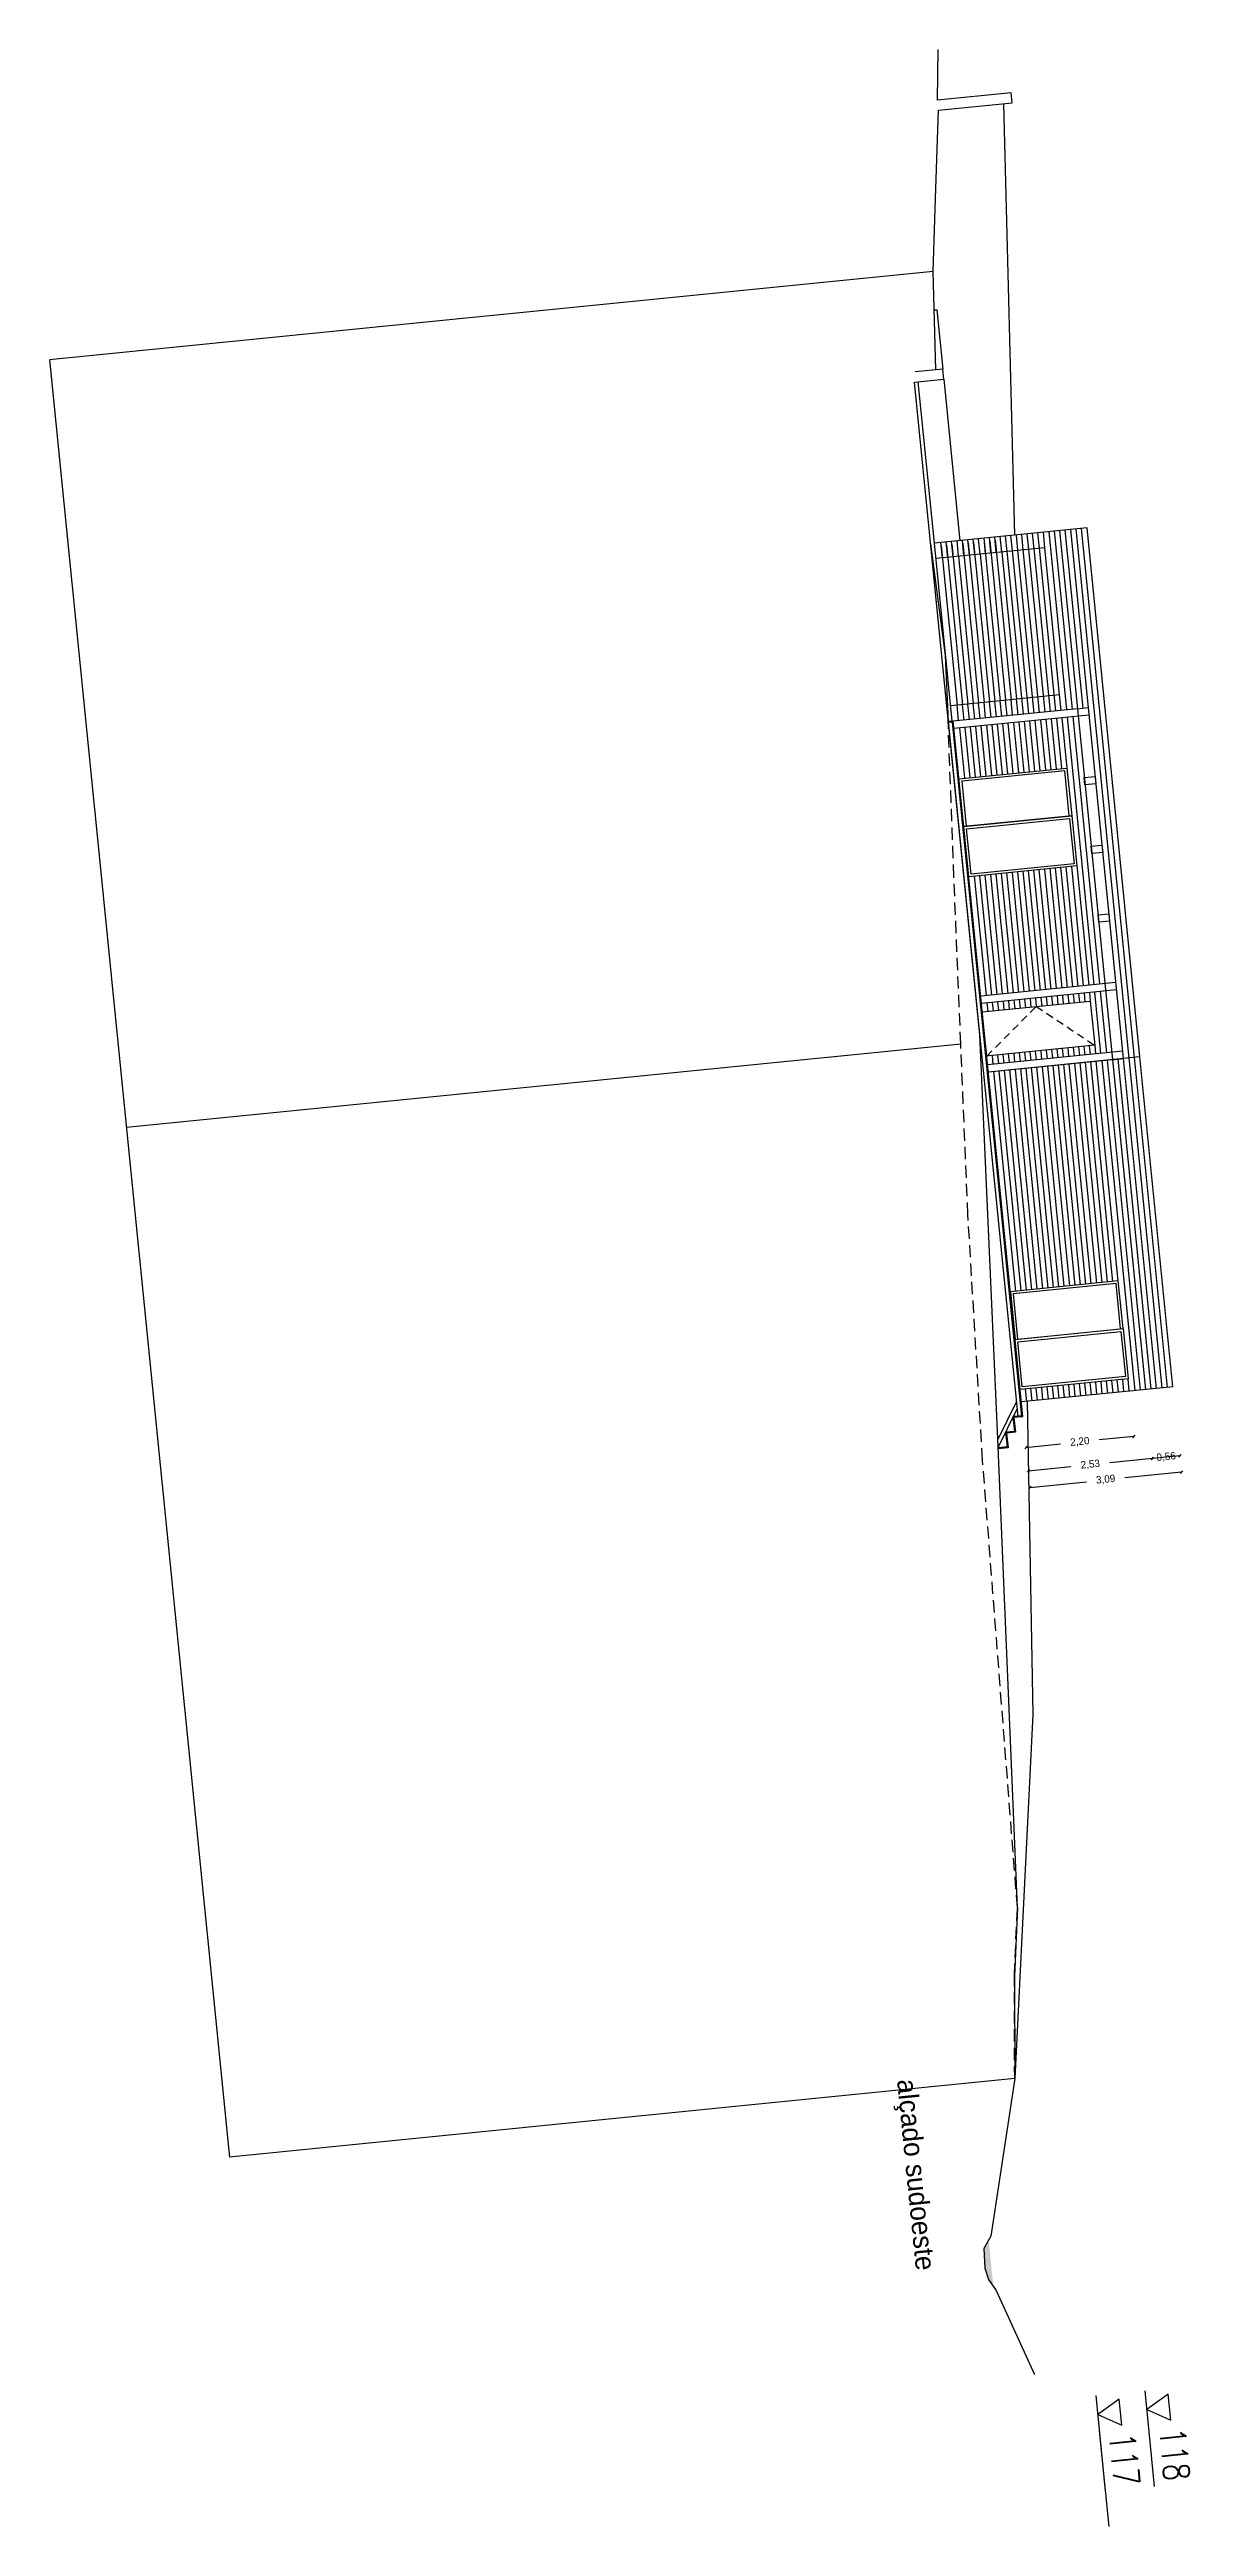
# Model space of a CAD drawing. Extents: x -85466713 to -87592, y -94413748 to -55832.
# Drawn here: x -196746.6 to -196723.5, y -55970.7 to -55920.5 of the extents above; entities that cross this region are included whole.
import ezdxf

# ---------------------------------------------------------------- set-up
doc = ezdxf.new("R2010")
doc.units = 0
doc.header["$MEASUREMENT"] = 0
doc.header["$PDMODE"] = 34
doc.header["$PDSIZE"] = 0.05
doc.linetypes.add('DASHED', pattern=[70, 50, -20])
doc.linetypes.add('HIDDEN', pattern=[0.375, 0.25, -0.125])
for name, color, linetype in [('0_PROP.aux', 6, 'Continuous'), ('0_PROP.aux.cotas', 30, 'Continuous'), ('0_pROP.aux.legenda', 7, 'Continuous'), ('0_PROP.corte', 10, 'Continuous'), ('0_PROP.vista1', 251, 'Continuous'), ('0_PROP.vista3', 254, 'Continuous'), ('0_PROP.vista4', 140, 'Continuous'), ('0_PROP_vista2', 252, 'Continuous'), ('0_PROPfinal', 4, 'Continuous'), ('0_Proposta', 6, 'Continuous')]:
    doc.layers.add(name, color=color, linetype=linetype)
doc.styles.add('coordinates', font='romans', dxfattribs={"width": 0.8})
doc.styles.add('creativespace', font='GOTHIC.TTF')
doc.dimstyles.new('creativespace', dxfattribs={"dimtxt": 0.15, "dimasz": 0.05, "dimexe": 0.05, "dimexo": 0.05, "dimgap": 0.2, "dimtad": 0, "dimtoh": 1, "dimzin": 1, "dimtxsty": 'creativespace', "dimblk": 'OBLIQUE', "dimcen": 0, "dimclrd": 251, "dimclre": 256, "dimclrt": 30, "dimazin": 3, "dimtfac": 1, "dimtmove": 0, "dimatfit": 3, "dimldrblk": 'OBLIQUE', "dimfxl": 1, "dimlwd": -1, "dimlwe": -1, "dimarcsym": 0})

# ---------------------------------------------------------------- blocks, each defined once
blk = doc.blocks.new('_Oblique')
at = {"color": 0, "linetype": 'ByBlock', "lineweight": -2}
blk.add_line((-0.5, -0.5), (0.5, 0.5), dxfattribs=at)
blk = doc.blocks.new('*D93')
at = {"layer": '0_PROP.aux.cotas', "color": 251, "transparency": 16777216}
for p, q in [((-87860.635, -65679.337), (-87861.408, -65680.192)), ((-87862.708, -65681.629), (-87861.935, -65680.774))]:
    blk.add_line(p, q, dxfattribs=at)
at = {"layer": 'DEFPOINTS', "color": 0, "transparency": 16777216}
for p in [(-87860.635, -65679.337), (-87862.708, -65681.629), (-87862.708, -65681.629)]:
    blk.add_point(p, dxfattribs=at)
at = {"layer": '0_PROP.aux.cotas', "color": 251, "transparency": 16777216, "xscale": 0.05, "yscale": 0.05, "zscale": 0.05}
for p, rotation in [((-87860.635, -65679.337), 47.85695784791795), ((-87862.708, -65681.629), 227.856957847918)]:
    blk.add_blockref('_Oblique', p, dxfattribs=dict(at, rotation=rotation))
at = {"layer": '0_PROP.aux.cotas', "color": 30, "transparency": 16777216, "insert": (-87861.672, -65680.483), "char_height": 0.15, "attachment_point": 5, "rotation": 47.857, "style": 'creativespace'}
blk.add_mtext('3,09', dxfattribs=at)
blk = doc.blocks.new('*D94')
at = {"layer": '0_PROP.aux.cotas', "color": 251, "transparency": 16777216}
blk.add_line((-87860.883, -65679.113), (-87861.259, -65679.528), dxfattribs=at)
at = {"layer": 'DEFPOINTS', "color": 0, "transparency": 16777216}
for p in [(-87860.883, -65679.113), (-87861.259, -65679.528), (-87861.259, -65679.528)]:
    blk.add_point(p, dxfattribs=at)
at = {"layer": '0_PROP.aux.cotas', "color": 251, "transparency": 16777216, "xscale": 0.05, "yscale": 0.05, "zscale": 0.05}
for p, rotation in [((-87860.883, -65679.113), 47.85695784791795), ((-87861.259, -65679.528), 227.856957847918)]:
    blk.add_blockref('_Oblique', p, dxfattribs=dict(at, rotation=rotation))
at = {"layer": '0_PROP.aux.cotas', "color": 30, "transparency": 16777216, "insert": (-87861.071, -65679.321), "char_height": 0.15, "attachment_point": 5, "rotation": 47.857, "style": 'creativespace'}
blk.add_mtext('0,56', dxfattribs=at)
blk = doc.blocks.new('*D95')
at = {"layer": '0_PROP.aux.cotas', "color": 251, "transparency": 16777216}
for p, q in [((-87861.259, -65679.528), (-87861.842, -65680.173)), ((-87862.956, -65681.404), (-87862.373, -65680.759))]:
    blk.add_line(p, q, dxfattribs=at)
at = {"layer": 'DEFPOINTS', "color": 0, "transparency": 16777216}
for p in [(-87861.259, -65679.528), (-87862.956, -65681.404), (-87862.956, -65681.404)]:
    blk.add_point(p, dxfattribs=at)
at = {"layer": '0_PROP.aux.cotas', "color": 251, "transparency": 16777216, "xscale": 0.05, "yscale": 0.05, "zscale": 0.05}
for p, rotation in [((-87861.259, -65679.528), 47.85695784791795), ((-87862.956, -65681.404), 227.856957847918)]:
    blk.add_blockref('_Oblique', p, dxfattribs=dict(at, rotation=rotation))
at = {"layer": '0_PROP.aux.cotas', "color": 30, "transparency": 16777216, "insert": (-87862.107, -65680.466), "char_height": 0.15, "attachment_point": 5, "rotation": 47.857, "style": 'creativespace'}
blk.add_mtext('2,53', dxfattribs=at)
blk = doc.blocks.new('*D96')
at = {"layer": '0_PROP.aux.cotas', "color": 251, "transparency": 16777216}
for p, q in [((-87861.836, -65679.45), (-87862.309, -65679.972)), ((-87863.313, -65681.082), (-87862.84, -65680.56))]:
    blk.add_line(p, q, dxfattribs=at)
at = {"layer": 'DEFPOINTS', "color": 0, "transparency": 16777216}
for p in [(-87861.836, -65679.45), (-87863.313, -65681.082), (-87863.313, -65681.082)]:
    blk.add_point(p, dxfattribs=at)
at = {"layer": '0_PROP.aux.cotas', "color": 251, "transparency": 16777216, "xscale": 0.05, "yscale": 0.05, "zscale": 0.05}
for p, rotation in [((-87861.836, -65679.45), 47.85695784791795), ((-87863.313, -65681.082), 227.856957847918)]:
    blk.add_blockref('_Oblique', p, dxfattribs=dict(at, rotation=rotation))
at = {"layer": '0_PROP.aux.cotas', "color": 30, "transparency": 16777216, "insert": (-87862.574, -65680.266), "char_height": 0.15, "attachment_point": 5, "rotation": 47.857, "style": 'creativespace'}
blk.add_mtext('2,20', dxfattribs=at)
blk = doc.blocks.new('20240619.EP_LA_V04s.muro')
at = {"layer": '0_PROP.corte', "linetype": 'Continuous'}
h = blk.add_hatch(color=5, dxfattribs=at)
h.dxf.hatch_style = 1
h.paths.add_polyline_path([(-87853.089, -65693.503), (-87853.045, -65693.695), (-87852.762, -65693.979), (-87852.551, -65694.101), (-87852.388, -65694.139)])
at = {"layer": '0_PROP.aux', "linetype": 'Continuous'}
for points in [[(-87880.707, -65664.666), (-87892.785, -65678.013)], [(-87869.778, -65675.905), (-87881.185, -65688.51)], [(-87892.785, -65678.013), (-87865.629, -65702.587)], [(-87854.893, -65690.724), (-87865.629, -65702.587)]]:
    blk.add_lwpolyline(points, dxfattribs=at)
at = {"layer": '0_PROP.aux', "linetype": 'DASHED', "ltscale": 0.003}
blk.add_lwpolyline([(-87869.224, -65675.732), (-87869.154, -65674.312), (-87867.748, -65674.101)], dxfattribs=at)
at = {"layer": '0_PROP.aux.cotas', "linetype": 'Continuous'}
for p, q in [((-87847.242, -65694.95), (-87848.686, -65693.643)), ((-87847.913, -65695.692), (-87849.357, -65694.384)), ((-87847.381, -65696.173), (-87848.826, -65694.865))]:
    blk.add_line(p, q, dxfattribs=at)
for points in [[(-87848.293, -65693.38), (-87848.404, -65693.899), (-87847.9, -65693.736), (-87848.293, -65693.38)], [(-87848.964, -65694.122), (-87849.075, -65694.64), (-87848.571, -65694.478), (-87848.964, -65694.122)]]:
    blk.add_lwpolyline(points, dxfattribs=at)
at = {"layer": '0_PROP.corte', "color": 240, "linetype": 'Continuous', "true_color": 0xed1f24}
blk.add_line((-87874.031, -65671.513), (-87879.477, -65666.584), dxfattribs=at)
for points in [[(-87882.816, -65662.169), (-87881.81, -65661.057), (-87881.961, -65660.92), (-87882.967, -65662.032), (-87882.967, -65662.032)], [(-87882.967, -65662.032), (-87883.651, -65661.262)], [(-87880.707, -65664.666), (-87881.659, -65663.536), (-87882.816, -65662.169)], [(-87879.477, -65666.584), (-87879.077, -65666.141), (-87879.231, -65666.003), (-87879.609, -65666.42)], [(-87869.617, -65675.506), (-87874.031, -65671.513)], [(-87857.181, -65688.114), (-87863.96, -65681.222), (-87869.617, -65675.506)], [(-87857.181, -65688.114), (-87856.292, -65689.188), (-87854.893, -65690.724)], [(-87854.893, -65690.724), (-87854.893, -65690.724), (-87853.109, -65693.417), (-87853.045, -65693.695), (-87852.762, -65693.979), (-87852.551, -65694.101), (-87852.286, -65694.162), (-87850.569, -65694.906)]]:
    blk.add_lwpolyline(points, dxfattribs=at)
at = {"layer": '0_PROP.corte', "color": 5, "linetype": 'HIDDEN'}
for points in [[(-87869.778, -65675.905), (-87872.158, -65673.482), (-87874.397, -65671.186), (-87874.433, -65671.149)], [(-87854.893, -65690.724), (-87856.292, -65689.188), (-87857.181, -65688.114), (-87863.786, -65681.867), (-87867.35, -65678.372), (-87869.778, -65675.905)]]:
    blk.add_lwpolyline(points, dxfattribs=at)
at = {"layer": '0_PROP.vista1', "linetype": 'Continuous'}
for p, q in [((-87866.909, -65673.66), (-87874.901, -65666.427)), ((-87872.697, -65669.622), (-87871.937, -65670.31)), ((-87868.581, -65673.199), (-87872.623, -65669.541)), ((-87872.549, -65669.459), (-87868.507, -65673.117)), ((-87873.14, -65670.112), (-87872.38, -65670.799)), ((-87873.066, -65670.03), (-87872.307, -65670.717)), ((-87872.992, -65669.948), (-87872.233, -65670.636)), ((-87872.918, -65669.867), (-87872.159, -65670.554)), ((-87872.845, -65669.785), (-87872.085, -65670.473)), ((-87872.771, -65669.704), (-87872.011, -65670.391)), ((-87873.657, -65670.683), (-87872.897, -65671.37)), ((-87873.583, -65670.601), (-87872.823, -65671.288)), ((-87873.509, -65670.519), (-87872.749, -65671.207)), ((-87873.435, -65670.438), (-87872.676, -65671.125)), ((-87873.361, -65670.356), (-87872.602, -65671.044)), ((-87873.288, -65670.275), (-87872.528, -65670.962)), ((-87873.214, -65670.193), (-87872.454, -65670.881)), ((-87874.099, -65671.172), (-87873.34, -65671.859)), ((-87874.026, -65671.09), (-87873.266, -65671.778)), ((-87873.952, -65671.009), (-87873.192, -65671.696)), ((-87873.878, -65670.927), (-87873.118, -65671.615)), ((-87873.804, -65670.846), (-87873.045, -65671.533)), ((-87873.73, -65670.764), (-87872.971, -65671.451)), ((-87870.458, -65671.649), (-87868.654, -65673.281)), ((-87870.901, -65672.138), (-87869.097, -65673.77)), ((-87870.827, -65672.056), (-87869.024, -65673.688)), ((-87870.753, -65671.975), (-87868.95, -65673.607)), ((-87870.679, -65671.893), (-87868.876, -65673.525)), ((-87870.605, -65671.812), (-87868.802, -65673.444)), ((-87870.532, -65671.73), (-87868.728, -65673.362)), ((-87871.343, -65672.627), (-87869.54, -65674.259)), ((-87871.27, -65672.546), (-87869.466, -65674.178)), ((-87871.196, -65672.464), (-87869.393, -65674.096)), ((-87871.122, -65672.383), (-87869.319, -65674.015)), ((-87871.048, -65672.301), (-87869.245, -65673.933)), ((-87870.974, -65672.22), (-87869.171, -65673.851)), ((-87871.86, -65673.198), (-87870.057, -65674.83)), ((-87871.786, -65673.117), (-87869.983, -65674.749)), ((-87871.713, -65673.035), (-87869.909, -65674.667)), ((-87871.639, -65672.954), (-87869.835, -65674.586)), ((-87871.565, -65672.872), (-87869.762, -65674.504)), ((-87871.491, -65672.79), (-87869.688, -65674.422)), ((-87871.417, -65672.709), (-87869.614, -65674.341)), ((-87868.838, -65673.707), (-87868.709, -65673.825)), ((-87868.765, -65673.626), (-87868.635, -65673.743)), ((-87868.691, -65673.544), (-87868.561, -65673.661)), ((-87868.617, -65673.463), (-87868.488, -65673.58)), ((-87868.543, -65673.381), (-87868.414, -65673.498)), ((-87867.543, -65674.138), (-87868.469, -65673.3)), ((-87868.396, -65673.218), (-87867.47, -65674.056)), ((-87869.281, -65674.197), (-87869.152, -65674.314)), ((-87869.208, -65674.115), (-87869.078, -65674.232)), ((-87869.134, -65674.034), (-87869.004, -65674.151)), ((-87869.06, -65673.952), (-87868.931, -65674.069)), ((-87868.986, -65673.871), (-87868.857, -65673.988)), ((-87868.912, -65673.789), (-87868.783, -65673.906)), ((-87867.822, -65674.182), (-87867.691, -65674.301)), ((-87867.748, -65674.101), (-87867.617, -65674.219)), ((-87869.724, -65674.686), (-87869.595, -65674.803)), ((-87869.65, -65674.605), (-87869.521, -65674.722)), ((-87869.577, -65674.523), (-87869.447, -65674.64)), ((-87869.503, -65674.441), (-87869.373, -65674.559)), ((-87869.429, -65674.36), (-87869.3, -65674.477)), ((-87869.355, -65674.278), (-87869.226, -65674.395)), ((-87868.265, -65674.672), (-87868.134, -65674.79)), ((-87868.191, -65674.59), (-87868.06, -65674.709)), ((-87868.117, -65674.508), (-87867.986, -65674.627)), ((-87868.044, -65674.427), (-87867.912, -65674.545)), ((-87867.97, -65674.345), (-87867.839, -65674.464)), ((-87867.896, -65674.264), (-87867.765, -65674.382)), ((-87869.946, -65674.931), (-87869.816, -65675.048)), ((-87869.872, -65674.849), (-87869.742, -65674.966)), ((-87869.798, -65674.768), (-87869.669, -65674.885)), ((-87868.708, -65675.161), (-87868.577, -65675.28)), ((-87868.634, -65675.079), (-87868.503, -65675.198)), ((-87868.56, -65674.998), (-87868.429, -65675.116)), ((-87868.486, -65674.916), (-87868.355, -65675.035)), ((-87868.413, -65674.835), (-87868.281, -65674.953)), ((-87868.339, -65674.753), (-87868.208, -65674.872)), ((-87869.151, -65675.65), (-87869.02, -65675.769)), ((-87869.077, -65675.569), (-87868.946, -65675.687)), ((-87869.003, -65675.487), (-87868.872, -65675.606)), ((-87868.929, -65675.406), (-87868.798, -65675.524)), ((-87868.855, -65675.324), (-87868.724, -65675.443)), ((-87868.782, -65675.242), (-87868.65, -65675.361)), ((-87863.79, -65680.676), (-87863.777, -65680.662)), ((-87863.898, -65680.795), (-87863.675, -65680.996))]:
    blk.add_line(p, q, dxfattribs=at)
for points in [[(-87871.216, -65670.962), (-87872.692, -65672.594), (-87873.414, -65671.941), (-87871.937, -65670.31), (-87871.216, -65670.962)], [(-87870.458, -65671.649), (-87871.934, -65673.28), (-87872.692, -65672.594), (-87871.216, -65670.962), (-87870.458, -65671.649)], [(-87870.458, -65671.649), (-87870.458, -65671.649)], [(-87869.892, -65675.128), (-87868.416, -65673.497), (-87867.748, -65674.101), (-87869.238, -65675.747)]]:
    blk.add_lwpolyline(points, dxfattribs=at)
for points in [[(-87871.25, -65670.999), (-87871.934, -65670.38), (-87873.343, -65671.937), (-87872.659, -65672.557)], [(-87871.213, -65671.033), (-87870.528, -65671.652), (-87871.937, -65673.209), (-87872.622, -65672.59)]]:
    blk.add_lwpolyline(points, close=True, dxfattribs=at)
at = {"layer": '0_PROP.vista3', "linetype": 'Continuous'}
blk.add_line((-87869.224, -65675.732), (-87869.892, -65675.128), dxfattribs=at)
at = {"layer": '0_PROP.vista4', "linetype": 'Continuous'}
for points in [[(-87881.926, -65661.185), (-87875.893, -65667.523)], [(-87880.166, -65665.23), (-87880.129, -65665.19), (-87879.231, -65666.003)], [(-87879.077, -65666.141), (-87876.639, -65668.348)], [(-87876.988, -65668.733), (-87879.426, -65666.527)], [(-87863.92, -65680.373), (-87859.575, -65685.004), (-87854.893, -65690.724)]]:
    blk.add_lwpolyline(points, dxfattribs=at)
at = {"layer": '0_PROP_vista2', "linetype": 'Continuous'}
for p, q in [((-87875.056, -65666.598), (-87867.063, -65673.83)), ((-87874.982, -65666.516), (-87866.989, -65673.749)), ((-87875.34, -65667.379), (-87875.572, -65667.169)), ((-87875.266, -65667.297), (-87875.498, -65667.087)), ((-87875.425, -65667.006), (-87875.332, -65667.089)), ((-87875.425, -65667.006), (-87872.734, -65669.44)), ((-87875.351, -65666.924), (-87872.661, -65669.358)), ((-87875.277, -65666.842), (-87872.587, -65669.277)), ((-87875.203, -65666.761), (-87872.513, -65669.195)), ((-87875.129, -65666.679), (-87872.439, -65669.114)), ((-87875.783, -65667.868), (-87876.015, -65667.658)), ((-87875.709, -65667.787), (-87875.941, -65667.577)), ((-87875.635, -65667.705), (-87875.868, -65667.495)), ((-87875.561, -65667.624), (-87875.794, -65667.413)), ((-87875.487, -65667.542), (-87875.72, -65667.332)), ((-87875.414, -65667.461), (-87875.646, -65667.25)), ((-87873.104, -65669.848), (-87875.561, -65667.624)), ((-87873.03, -65669.766), (-87875.487, -65667.542)), ((-87872.956, -65669.685), (-87875.414, -65667.461)), ((-87872.882, -65669.603), (-87875.34, -65667.379)), ((-87876.226, -65668.358), (-87876.458, -65668.147)), ((-87876.152, -65668.276), (-87876.384, -65668.066)), ((-87876.078, -65668.195), (-87876.31, -65667.984)), ((-87876.263, -65668.027), (-87873.854, -65670.208)), ((-87876.004, -65668.113), (-87876.237, -65667.903)), ((-87876.19, -65667.945), (-87873.78, -65670.126)), ((-87875.93, -65668.032), (-87876.163, -65667.821)), ((-87876.116, -65667.864), (-87873.706, -65670.044)), ((-87875.857, -65667.95), (-87876.089, -65667.74)), ((-87875.857, -65667.95), (-87873.632, -65669.963)), ((-87873.325, -65670.093), (-87875.783, -65667.868)), ((-87873.251, -65670.011), (-87875.709, -65667.787)), ((-87873.177, -65669.929), (-87875.635, -65667.705)), ((-87876.668, -65668.847), (-87876.901, -65668.637)), ((-87876.854, -65668.679), (-87874.444, -65670.86)), ((-87876.595, -65668.766), (-87876.827, -65668.555)), ((-87876.78, -65668.598), (-87874.37, -65670.779)), ((-87876.521, -65668.684), (-87876.753, -65668.474)), ((-87876.706, -65668.516), (-87874.296, -65670.697)), ((-87876.447, -65668.602), (-87876.679, -65668.392)), ((-87876.373, -65668.521), (-87876.606, -65668.311)), ((-87876.559, -65668.353), (-87874.149, -65670.534)), ((-87876.299, -65668.439), (-87876.532, -65668.229)), ((-87876.485, -65668.272), (-87874.075, -65670.452)), ((-87876.447, -65668.602), (-87874.223, -65670.615)), ((-87876.411, -65668.19), (-87874.001, -65670.371)), ((-87876.152, -65668.276), (-87873.927, -65670.289)), ((-87874.298, -65671.168), (-87876.988, -65668.733)), ((-87872.808, -65669.522), (-87873.042, -65669.31)), ((-87873.546, -65670.337), (-87873.78, -65670.126)), ((-87873.473, -65670.256), (-87873.706, -65670.044)), ((-87873.399, -65670.174), (-87873.632, -65669.963)), ((-87873.989, -65670.827), (-87874.223, -65670.615)), ((-87873.915, -65670.745), (-87874.149, -65670.534)), ((-87873.842, -65670.663), (-87874.075, -65670.452)), ((-87873.768, -65670.582), (-87874.001, -65670.371)), ((-87873.694, -65670.5), (-87873.927, -65670.289)), ((-87873.62, -65670.419), (-87873.854, -65670.208)), ((-87874.211, -65671.071), (-87874.444, -65670.86)), ((-87874.137, -65670.99), (-87874.37, -65670.779)), ((-87874.063, -65670.908), (-87874.296, -65670.697))]:
    blk.add_line(p, q, dxfattribs=at)
for points in [[(-87874.901, -65666.427), (-87876.988, -65668.733)], [(-87875.266, -65667.297), (-87876.756, -65668.944)], [(-87873.042, -65669.31), (-87875.266, -65667.297)], [(-87873.042, -65669.31), (-87874.531, -65670.956)]]:
    blk.add_lwpolyline(points, dxfattribs=at)
at = {"layer": '0_PROPfinal', "linetype": 'Continuous'}
for p, q in [((-87872.586, -65669.278), (-87872.44, -65669.113)), ((-87872.44, -65669.113), (-87867.137, -65673.912)), ((-87863.777, -65680.662), (-87874.284, -65671.153)), ((-87863.79, -65680.676), (-87874.283, -65671.181)), ((-87863.856, -65680.719), (-87874.349, -65671.224)), ((-87866.915, -65673.667), (-87861.933, -65678.177)), ((-87867.358, -65674.157), (-87862.376, -65678.666)), ((-87867.285, -65674.075), (-87862.302, -65678.584)), ((-87867.284, -65674.076), (-87867.138, -65673.911)), ((-87867.211, -65673.994), (-87862.228, -65678.503)), ((-87867.137, -65673.912), (-87862.154, -65678.421)), ((-87867.063, -65673.83), (-87862.08, -65678.34)), ((-87866.989, -65673.749), (-87862.006, -65678.258)), ((-87866.989, -65673.749), (-87862.006, -65678.258)), ((-87864.483, -65677.648), (-87867.801, -65674.646)), ((-87864.41, -65677.567), (-87867.727, -65674.565)), ((-87864.336, -65677.485), (-87867.654, -65674.483)), ((-87864.262, -65677.404), (-87867.58, -65674.401)), ((-87864.188, -65677.322), (-87867.506, -65674.32)), ((-87867.432, -65674.238), (-87862.449, -65678.747)), ((-87867.432, -65674.238), (-87862.449, -65678.747)), ((-87864.926, -65678.138), (-87868.244, -65675.135)), ((-87864.852, -65678.056), (-87868.17, -65675.054)), ((-87864.779, -65677.975), (-87868.096, -65674.972)), ((-87864.705, -65677.893), (-87868.023, -65674.891)), ((-87864.631, -65677.812), (-87867.949, -65674.809)), ((-87864.557, -65677.73), (-87867.875, -65674.728)), ((-87865.443, -65678.709), (-87868.761, -65675.706)), ((-87865.369, -65678.627), (-87868.687, -65675.625)), ((-87865.295, -65678.546), (-87868.613, -65675.543)), ((-87865.221, -65678.464), (-87868.539, -65675.462)), ((-87865.148, -65678.383), (-87868.465, -65675.38)), ((-87865.074, -65678.301), (-87868.392, -65675.299)), ((-87865, -65678.219), (-87868.318, -65675.217)), ((-87865.591, -65678.872), (-87868.908, -65675.87)), ((-87865.517, -65678.79), (-87868.834, -65675.788)), ((-87862.523, -65678.829), (-87862.708, -65678.661)), ((-87863.04, -65679.4), (-87863.225, -65679.232)), ((-87862.966, -65679.318), (-87863.151, -65679.151)), ((-87862.892, -65679.237), (-87863.078, -65679.069)), ((-87862.818, -65679.155), (-87863.004, -65678.988)), ((-87862.745, -65679.074), (-87862.93, -65678.906)), ((-87862.671, -65678.992), (-87862.856, -65678.824)), ((-87862.597, -65678.911), (-87862.782, -65678.743)), ((-87863.483, -65679.889), (-87863.668, -65679.722)), ((-87863.409, -65679.808), (-87863.594, -65679.64)), ((-87863.335, -65679.726), (-87863.52, -65679.558)), ((-87863.261, -65679.645), (-87863.447, -65679.477)), ((-87863.187, -65679.563), (-87863.373, -65679.395)), ((-87863.114, -65679.481), (-87863.299, -65679.314)), ((-87863.925, -65680.379), (-87864.111, -65680.211)), ((-87863.852, -65680.297), (-87864.037, -65680.129)), ((-87863.778, -65680.216), (-87863.963, -65680.048)), ((-87863.704, -65680.134), (-87863.889, -65679.966)), ((-87863.63, -65680.052), (-87863.816, -65679.885)), ((-87863.556, -65679.971), (-87863.742, -65679.803)), ((-87863.836, -65681.348), (-87864.073, -65680.524)), ((-87863.724, -65681.462), (-87863.965, -65680.621)), ((-87863.675, -65680.996), (-87863.796, -65681.13)), ((-87863.796, -65681.13), (-87863.574, -65681.331)), ((-87863.574, -65681.331), (-87863.707, -65681.479))]:
    blk.add_line(p, q, dxfattribs=at)
at = {"layer": '0_PROPfinal', "color": 252, "linetype": 'Continuous', "true_color": 0x939598}
blk.add_lwpolyline([(-87874.349, -65671.224), (-87875.292, -65670.268), (-87877.037, -65668.792)], dxfattribs=at)
at = {"layer": '0_PROPfinal', "linetype": 'Continuous'}
for points in [[(-87872.587, -65669.277), (-87874.285, -65671.153)], [(-87872.328, -65669.214), (-87874.174, -65671.254)], [(-87872.586, -65669.278), (-87867.285, -65674.075)], [(-87874.284, -65671.153), (-87874.349, -65671.224)], [(-87874.283, -65671.181), (-87874.334, -65671.238)], [(-87868.285, -65672.873), (-87870.131, -65674.912)], [(-87868.174, -65672.973), (-87870.02, -65675.013)], [(-87866.909, -65673.66), (-87868.983, -65675.952)], [(-87867.248, -65673.811), (-87869.094, -65675.851)], [(-87867.285, -65674.075), (-87868.983, -65675.952)], [(-87867.285, -65674.075), (-87868.982, -65675.951)], [(-87864.188, -65677.322), (-87865.664, -65678.953), (-87864.943, -65679.606), (-87863.467, -65677.975), (-87864.188, -65677.322)], [(-87862.708, -65678.661), (-87864.185, -65680.292), (-87864.943, -65679.606), (-87863.467, -65677.975), (-87862.708, -65678.661)], [(-87861.926, -65678.169), (-87863.999, -65680.46)], [(-87863.805, -65680.663), (-87863.926, -65680.796), (-87863.703, -65680.998), (-87863.824, -65681.131), (-87863.602, -65681.332), (-87863.721, -65681.464)], [(-87863.79, -65680.676), (-87863.898, -65680.795), (-87863.675, -65680.996), (-87863.796, -65681.13), (-87863.574, -65681.331), (-87863.707, -65681.479)]]:
    blk.add_lwpolyline(points, dxfattribs=at)
for points in [[(-87871.4, -65670.054), (-87871.29, -65670.153), (-87871.438, -65670.317), (-87871.548, -65670.217)], [(-87870.363, -65670.992), (-87870.252, -65671.093), (-87870.4, -65671.256), (-87870.511, -65671.156)], [(-87869.325, -65671.932), (-87869.214, -65672.033), (-87869.361, -65672.196), (-87869.472, -65672.095)], [(-87863.5, -65678.012), (-87864.185, -65677.393), (-87865.594, -65678.95), (-87864.909, -65679.569)], [(-87863.463, -65678.046), (-87862.779, -65678.665), (-87864.188, -65680.222), (-87864.872, -65679.603)]]:
    blk.add_lwpolyline(points, close=True, dxfattribs=at)
at = {"layer": '0_Proposta', "color": 240, "linetype": 'Continuous', "true_color": 0xed1f24}
blk.add_lwpolyline([(-87879.324, -65666.106), (-87880.707, -65664.666)], dxfattribs=at)
at = {"layer": '0_PROP.aux.cotas', "linetype": 'Continuous', "style": 'coordinates', "width": 0.8}
for s, p in [('118', (-87847.954, -65694.029)), ('117', (-87848.641, -65694.788))]:
    blk.add_text(s, height=0.525, rotation=317.857, dxfattribs=at).set_placement(p)
at = {"layer": '0_pROP.aux.legenda', "insert": (-87856.374, -65692.051), "char_height": 0.4, "width": 4.74812, "attachment_point": 1, "rotation": 317.857, "style": 'creativespace'}
blk.add_mtext('alçado sudoeste', dxfattribs=at)
at = {"layer": '0_PROP.aux.cotas'}
dim = blk.add_linear_dim(base=(-87861.259, -65679.528), p1=(-87860.883, -65679.113), p2=(-87861.259, -65679.528), angle=47.857, dimstyle='creativespace', dxfattribs=at)
dim.commit()
dim.dimension.update_dxf_attribs({"geometry": '*D94', "text_midpoint": (-87861.071, -65679.321), "dimtype": 160})
for base, p1, p2, picture, middle in [((-87863.313, -65681.082), (-87861.836, -65679.45), (-87863.313, -65681.082), '*D96', (-87862.574, -65680.266)), ((-87862.956, -65681.404), (-87861.259, -65679.528), (-87862.956, -65681.404), '*D95', (-87862.107, -65680.466)), ((-87862.708, -65681.629), (-87860.635, -65679.337), (-87862.708, -65681.629), '*D93', (-87861.672, -65680.483))]:
    dim = blk.add_linear_dim(base=base, p1=p1, p2=p2, angle=47.857, dimstyle='creativespace', dxfattribs=at)
    dim.commit()
    dim.dimension.update_dxf_attribs({"geometry": picture, "text_midpoint": middle})

msp = doc.modelspace()

# ---------------------------------------------------------------- block references
at = {"layer": '0_PROPfinal', "linetype": 'Continuous', "rotation": 317.8569578479464}
msp.add_blockref('20240619.EP_LA_V04s.muro', (-87507.723, -66202.984), dxfattribs=at)

doc.saveas('drawing.dxf')
